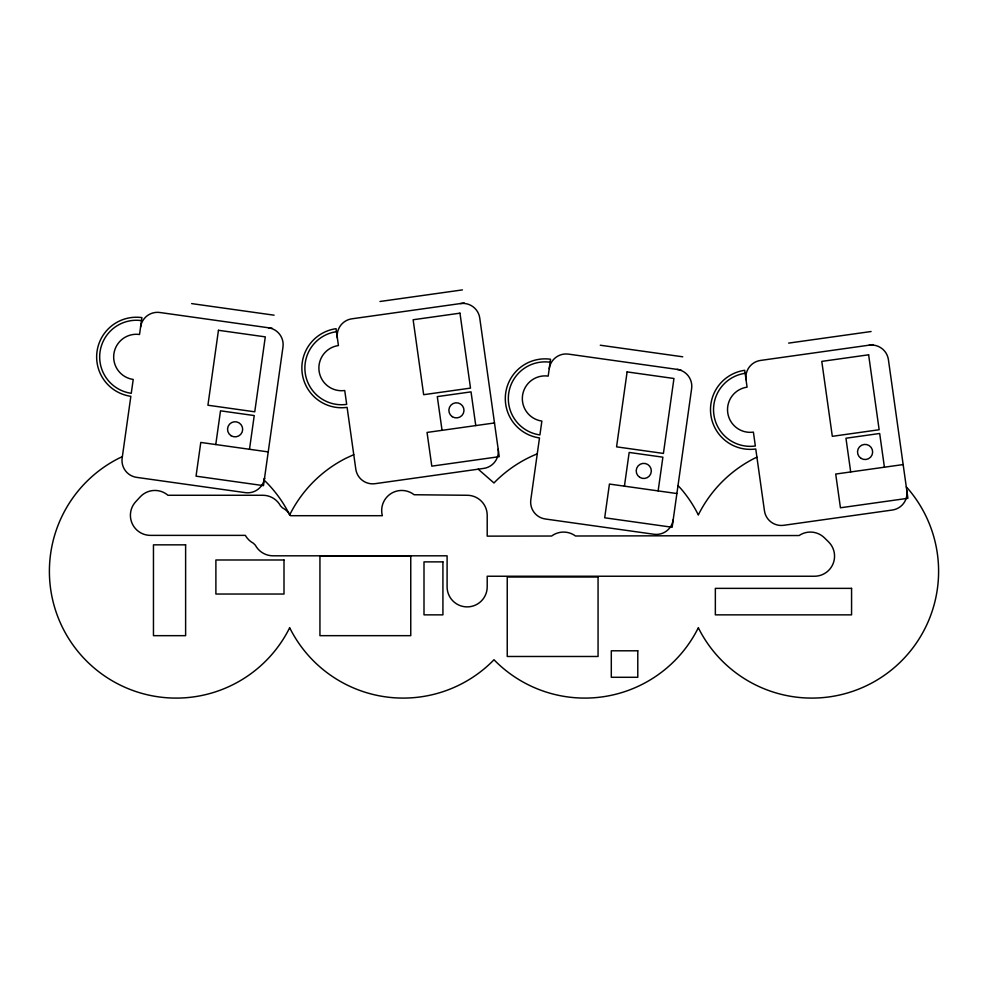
<?xml version="1.0" encoding="UTF-8"?>
<svg xmlns="http://www.w3.org/2000/svg" width="988" height="988" viewBox="0 0 988 988"><rect width="100%" height="100%" fill="white"/><g stroke="black" fill="none" stroke-linecap="round" stroke-linejoin="round"><path stroke-width="1.48" d="M215.767 444.538L220.509 410.823L254.237 415.565L249.495 449.281M624.428 486.17L629.171 452.442L662.886 457.185L658.144 490.9M122.364 456.666L118.609 458.395A126.76 126.76 0 0 0 86.524 660.972A126.76 126.76 0 0 0 289.101 628.887L289.669 627.639L290.25 628.887A126.76 126.76 0 0 0 492.814 660.972L494 659.688L495.186 660.972A126.76 126.76 0 0 0 697.75 628.887L698.331 627.639L698.899 628.887A126.76 126.76 0 0 0 882.259 676.731A126.76 126.76 0 0 0 908.231 489.011L906.292 486.923M353.753 454.653L345.639 458.395A126.76 126.76 0 0 0 290.25 513.785L289.669 515.032L288.595 512.896A20.056 20.056 0 0 0 282.494 507.857L280.506 505.868A20.056 20.056 0 0 0 262.82 495.272L167.923 495.272L167.058 494.543A20.056 20.056 0 0 0 140.222 496.853L135.751 501.682A20.056 20.056 0 0 0 150.448 535.373L245.37 535.373L246.148 536.682A20.056 20.056 0 0 0 253.373 543.227L255.349 545.203A20.056 20.056 0 0 0 273.034 555.812L447.095 555.812L447.095 586.835A20.056 20.056 0 0 0 467.151 606.891A20.056 20.056 0 0 0 487.208 586.835L487.208 576.239L814.507 576.239A20.056 20.056 0 0 0 828.574 541.893L824.449 537.83A20.056 20.056 0 0 0 799.107 535.533L575.498 536.002A20.056 20.056 0 0 0 551.613 536.027L487.208 536.138L487.208 515.316A20.056 20.056 0 0 0 467.151 495.272L414.12 494.741A20.056 20.056 0 0 0 382.146 514.822L382.381 515.699L290.497 515.699L289.855 514.637M756.919 457.185L754.289 458.395A126.76 126.76 0 0 0 698.899 513.785L698.331 515.032L697.75 513.785A126.76 126.76 0 0 0 681.201 489.011L678.003 485.553M537.262 453.875L536.299 454.233A126.76 126.76 0 0 0 495.186 481.712L494 482.984L478.204 469.189M379.997 301.488L462.421 289.904M464.274 303.02L351.864 318.815A17.031 17.031 0 0 0 337.365 338.044M788.646 343.108L871.083 331.523M872.923 344.639L760.513 360.435A17.031 17.031 0 0 0 746.026 379.676M494.494 422.95L427.051 432.435L431.793 466.151L499.236 456.678L479.748 318.037A17.031 17.031 0 0 0 460.519 303.551M903.155 464.57L835.712 474.055L840.442 507.783L907.898 498.298L888.41 359.657A17.031 17.031 0 0 0 869.181 345.17M600.296 345.22L682.733 356.804M680.88 369.92L568.471 354.124A17.031 17.031 0 0 0 549.242 368.61M191.635 303.6L274.071 315.184M272.231 328.3L159.821 312.492A17.031 17.031 0 0 0 140.592 326.991M676.879 493.543L609.435 484.058L604.693 517.786L672.149 527.259L691.625 388.617A17.031 17.031 0 0 0 677.138 369.389M268.23 451.911L200.786 442.439L196.044 476.167L263.487 485.639L282.976 346.998A17.031 17.031 0 0 0 268.489 327.769M884.421 467.213L879.678 433.485L845.95 438.227L850.693 471.943M475.759 425.581L471.029 391.866L437.301 396.608L442.044 430.323M289.101 513.785A126.76 126.76 0 0 0 265.784 481.712L264.105 480.143L264.549 478.143A17.031 17.031 0 0 1 245.308 492.642L136.653 477.365A17.031 17.031 0 0 1 122.154 458.136L130.848 396.312A39.73 39.73 0 0 1 97.034 351.432A39.73 39.73 0 0 1 141.902 317.617L139.53 334.487A22.699 22.699 0 0 0 113.892 353.803A22.699 22.699 0 0 0 133.219 379.441L131.268 393.31A36.704 36.704 0 0 1 100.035 351.851A36.704 36.704 0 0 1 141.482 320.618M745.125 373.303A36.704 36.704 0 0 0 713.892 414.75A36.704 36.704 0 0 0 755.338 445.996L753.399 432.127A22.699 22.699 0 0 1 727.748 412.811A22.699 22.699 0 0 1 747.076 387.16L744.705 370.302A39.73 39.73 0 0 0 710.891 415.17A39.73 39.73 0 0 0 755.758 448.984L764.453 510.821A17.031 17.031 0 0 0 783.682 525.307L892.349 510.03A17.031 17.031 0 0 0 906.836 490.801M550.143 362.238A36.704 36.704 0 0 0 508.684 393.483A36.704 36.704 0 0 0 539.917 434.93L541.869 421.073A22.699 22.699 0 0 1 522.553 395.422A22.699 22.699 0 0 1 548.192 376.107L550.563 359.249A39.73 39.73 0 0 0 505.683 393.063A39.73 39.73 0 0 0 539.497 437.931L530.815 499.755A17.031 17.031 0 0 0 545.302 518.984L653.97 534.261A17.031 17.031 0 0 0 673.199 519.762M336.476 331.684A36.704 36.704 0 0 0 305.23 373.131A36.704 36.704 0 0 0 346.689 404.376L344.738 390.507A22.699 22.699 0 0 1 319.099 371.179A22.699 22.699 0 0 1 338.427 345.541L336.056 328.683A39.73 39.73 0 0 0 302.242 373.55A39.73 39.73 0 0 0 347.109 407.365L355.804 469.189A17.031 17.031 0 0 0 375.032 483.688L483.688 468.411A17.031 17.031 0 0 0 498.187 449.182M218.459 330.288L207.925 405.228L254.756 411.811L265.29 336.871L218.459 330.288M627.108 371.908L616.574 446.848L663.417 453.43L673.952 378.49L627.108 371.908M459.963 313.171L413.132 319.754L423.654 394.694L470.498 388.111L459.963 313.171M868.625 354.803L821.781 361.386L832.316 436.326L879.147 429.743L868.625 354.803M185.621 544.845L153.461 544.845L153.461 635.667L185.621 635.667L185.621 544.845M410.761 556.207L319.939 556.207L319.939 635.667L410.761 635.667L410.761 556.207M284.001 559.986L215.89 559.986L215.89 594.035L284.001 594.035L284.001 559.986M442.92 561.876L424 561.876L424 614.857L442.92 614.857L442.92 561.876M598.061 577.017L507.239 577.017L507.239 656.477L598.061 656.477L598.061 577.017M851.57 588.366L715.349 588.366L715.349 614.857L851.57 614.857L851.57 588.366M637.791 650.796L611.3 650.796L611.3 677.286L637.791 677.286L637.791 650.796M860.931 458.296A7.571 7.571 0 0 0 872.639 452.393A7.571 7.571 0 0 0 861.672 445.205A7.571 7.571 0 0 0 860.931 458.296M639.705 477.315A7.571 7.571 0 0 0 651.327 471.239A7.571 7.571 0 0 0 640.249 464.224A7.571 7.571 0 0 0 639.705 477.315M452.282 416.677A7.571 7.571 0 0 0 463.977 410.773A7.571 7.571 0 0 0 453.023 403.586A7.571 7.571 0 0 0 452.282 416.677M231.056 435.696A7.571 7.571 0 0 0 242.665 429.619A7.571 7.571 0 0 0 231.6 422.592A7.571 7.571 0 0 0 231.056 435.696"/></g></svg>
